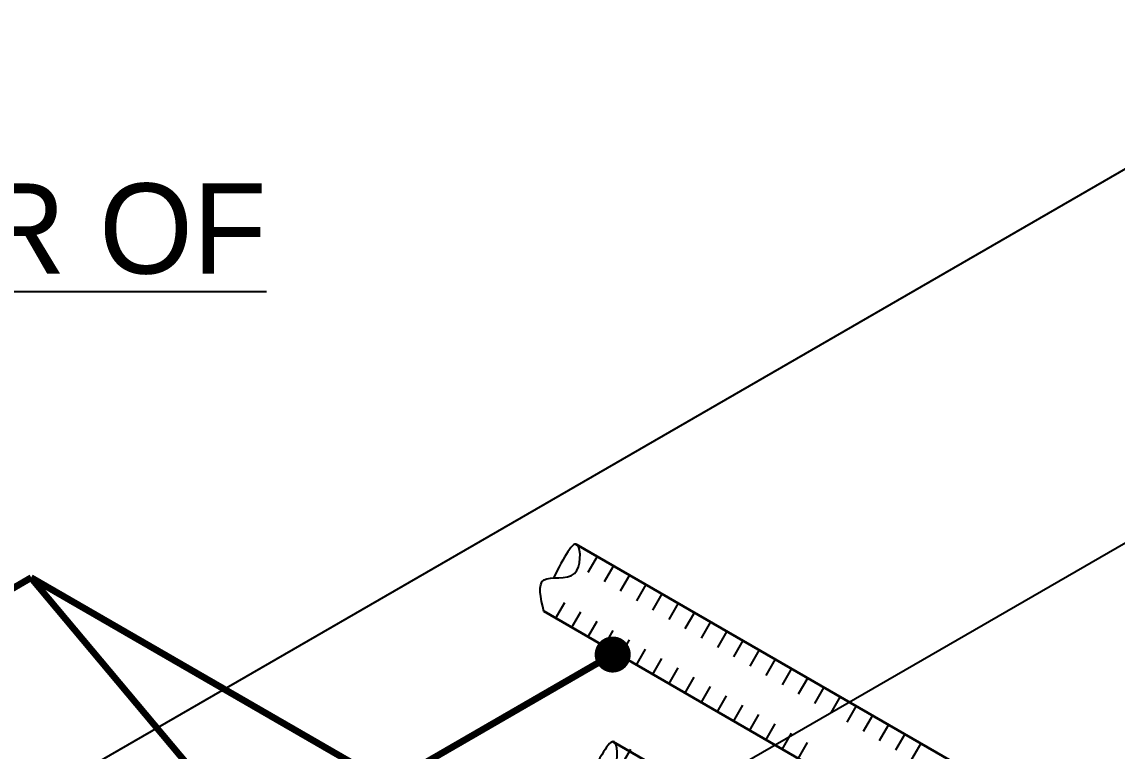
# Model space of a CAD drawing. Header units: inches. Extents: x -159432 to -126829, y -44881 to -40109.
# Drawn here: x -146643.8 to -146583, y -42141.1 to -42100.6 of the extents above; entities that cross this region are included whole.
import ezdxf

# ---------------------------------------------------------------- set-up
doc = ezdxf.new("R2010")
doc.units = ezdxf.units.IN
doc.header["$LTSCALE"] = 10
doc.header["$MEASUREMENT"] = 0
doc.layers.get('0').update_dxf_attribs({"color": 140, "lineweight": 25})
for name, color, linetype, lineweight in [('DIM', 6, 'Continuous', 25), ('DIMENSION', 6, 'Continuous', 25), ('DOTS', 31, 'Continuous', 0), ('LINTEL', 12, 'Continuous', 35)]:
    doc.layers.add(name, color=color, linetype=linetype, lineweight=lineweight)
doc.dimstyles.new('ARCHITECT', dxfattribs={"dimtxt": 7, "dimasz": 2, "dimexe": 6, "dimexo": 6, "dimgap": 2, "dimtad": 1, "dimdec": 1, "dimzin": 3, "dimdsep": 46, "dimlunit": 4, "dimtxsty": 'Standard', "dimblk1": 'DIM', "dimblk2": 'DIM', "dimsah": 1, "dimcen": 0.09375, "dimse1": 1, "dimse2": 1, "dimclrd": 6, "dimclre": 6, "dimclrt": 5, "dimadec": 0, "dimazin": 0, "dimtfac": 0.5, "dimtdec": 1, "dimtofl": 0, "dimtmove": 2, "dimatfit": 3, "dimldrblk": 'DIM', "dimfxl": 6, "dimfrac": 1, "dimtolj": 1, "dimtzin": 0, "dimarcsym": 0})

# ---------------------------------------------------------------- blocks, each defined once
blk = doc.blocks.new('DIM')
at = {"layer": 'DIM'}
for p, q in [((0, 5.082), (0, -5.082)), ((5.082, 0), (-5.082, 0))]:
    blk.add_line(p, q, dxfattribs=at)
at = {"layer": 'DIM', "const_width": 0.64}
blk.add_lwpolyline([(-0.32, 0, 1), (0.32, 0, 1)], format="xyb", close=True, dxfattribs=at)
blk = doc.blocks.new('DOT')
blk.add_line((-0.5, 0), (-1, 0))
at = {"const_width": 0.5}
blk.add_lwpolyline([(-0.25, 0, 1), (0.25, 0, 1)], format="xyb", close=True, dxfattribs=at)

msp = doc.modelspace()

# ---------------------------------------------------------------- hatches: boundary and pattern name
at = {"layer": 'DOTS', "ltscale": 15}
h = msp.add_hatch(dxfattribs=at)
h.set_pattern_fill('ANSI32', color=256, scale=10, style=0)
h.set_pattern_definition([(45, (-147424.3296, -41710.1), (-2.65165, 2.65165), []), (45, (-147422.562, -41710.1), (-2.65165, 2.65165), [])])
edge = h.paths.add_edge_path()
edge.add_spline(control_points=[(-146689.71679, -42091.82455), (-146671.04612, -42092.92981), (-146639.36466, -42094.80527), (-146683.14332, -42067.44105), (-146691.81493, -42107.34937), (-146707.96848, -42094.00362), (-146715.29722, -42087.94876)], knot_values=[0, 0, 0, 0, 34.76230491, 58.98668344, 85.71464502, 107.91138377, 107.91138377, 107.91138377, 107.91138377], degree=3, periodic=0)

# ---------------------------------------------------------------- linework, layer by layer
at = {"layer": 'DIMENSION', "ltscale": 8}
for p, q in [((-146717.59409, -42186.70578), (-146580.87373, -42107.77025)), ((-146717.59409, -42207.44178), (-146580.87373, -42128.50625))]:
    msp.add_line(p, q, dxfattribs=at)
at = {"layer": 'DIMENSION'}
for p, q in [((-146611.87122, -42130.25917), (-146612.39007, -42131.1568)), ((-146610.97332, -42130.77757), (-146611.49218, -42131.6752)), ((-146610.07543, -42131.29597), (-146610.59428, -42132.1936)), ((-146609.17753, -42131.81437), (-146609.69639, -42132.712)), ((-146608.27964, -42132.33277), (-146608.79849, -42133.2304)), ((-146614.19246, -42133.70777), (-146613.6736, -42132.81014)), ((-146607.38174, -42132.85117), (-146607.9006, -42133.7488)), ((-146613.29456, -42134.22617), (-146612.7757, -42133.32854)), ((-146606.48384, -42133.36957), (-146607.0027, -42134.2672)), ((-146612.39667, -42134.74457), (-146611.87781, -42133.84694)), ((-146611.49877, -42135.26297), (-146610.97991, -42134.36534)), ((-146605.58595, -42133.88797), (-146606.10481, -42134.7856)), ((-146604.68805, -42134.40637), (-146605.20691, -42135.304)), ((-146610.60088, -42135.78137), (-146610.08202, -42134.88374)), ((-146603.79016, -42134.92477), (-146604.30902, -42135.8224)), ((-146609.70298, -42136.29977), (-146609.18412, -42135.40214)), ((-146602.89226, -42135.44317), (-146603.41112, -42136.3408)), ((-146608.80509, -42136.81817), (-146608.28623, -42135.92054)), ((-146601.99437, -42135.96157), (-146602.51323, -42136.8592)), ((-146607.90719, -42137.33657), (-146607.38833, -42136.43894)), ((-146601.09647, -42136.47997), (-146601.61533, -42137.3776)), ((-146607.0093, -42137.85497), (-146606.49044, -42136.95734)), ((-146600.19858, -42136.99837), (-146600.71744, -42137.896)), ((-146606.1114, -42138.37337), (-146605.59254, -42137.47574)), ((-146605.21351, -42138.89177), (-146604.69465, -42137.99414)), ((-146599.30068, -42137.51677), (-146599.81954, -42138.4144)), ((-146598.40279, -42138.03517), (-146598.92165, -42138.9328)), ((-146604.31561, -42139.41017), (-146603.79675, -42138.51254)), ((-146597.50489, -42138.55357), (-146598.02375, -42139.4512)), ((-146603.41772, -42139.92857), (-146602.89886, -42139.03094)), ((-146596.607, -42139.07197), (-146597.12586, -42139.9696)), ((-146602.51982, -42140.44697), (-146602.00096, -42139.54934)), ((-146595.7091, -42139.59037), (-146596.22796, -42140.488)), ((-146601.62193, -42140.96537), (-146601.10307, -42140.06774)), ((-146594.81121, -42140.10877), (-146595.33007, -42141.0064)), ((-146610.01973, -42140.96501), (-146610.53859, -42141.86265)), ((-146600.72403, -42141.48377), (-146600.20517, -42140.58614)), ((-146593.91331, -42140.62717), (-146594.43217, -42141.5248))]:
    msp.add_line(p, q, dxfattribs=at)
at = {"layer": 'DIMENSION', "ltscale": 15}
for points in [[(-146614.8253, -42133.31026), (-146614.82209, -42131.55817), (-146613.12845, -42131.19582), (-146612.94249, -42129.63714), (-146614.29607, -42131.4377)], [(-146612.75797, -42144.27019), (-146612.75476, -42142.5181), (-146611.06112, -42142.15575), (-146610.87516, -42140.59707), (-146612.22874, -42142.39763)]]:
    msp.add_spline(points, degree=3, dxfattribs=at)
at = {"layer": 'LINTEL', "ltscale": 15}
for p, q in [((-146613.06619, -42129.56925), (-146475.20639, -42209.16264)), ((-146557.19051, -42166.6206), (-146614.83971, -42133.29762)), ((-146584.81339, -42155.64387), (-146610.98446, -42140.54181))]:
    msp.add_line(p, q, dxfattribs=at)

# ---------------------------------------------------------------- texts
at = {"layer": 'DIMENSION', "ltscale": 8, "insert": (-146687.0448, -42101.23325), "char_height": 5, "attachment_point": 2}
msp.add_mtext('{\\LDO NOT TACK WELD \\P}({\\L TIE / STIRRUP WITH MAIN BAR OF \\PCOLUMN OR BEAM)}', dxfattribs=at)

# ---------------------------------------------------------------- leaders
at = {"layer": 'DIMENSION', "ltscale": 8}
for points in [[(-146611.01201, -42135.69848), (-146623.45189, -42142.88065), (-146643.26171, -42131.44345), (-146647.02071, -42133.6137)], [(-146630.42248, -42146.75129), (-146643.26171, -42131.44345)]]:
    msp.add_leader(points, dimstyle='ARCHITECT', override={"dimtxt": 8, "dimexe": 0, "dimexo": 3, "dimdec": 0, "dimlfac": -1, "dimcen": 0.125, "dimdle": 10.5, "dimse1": 0, "dimse2": 0, "dimclrt": 2, "dimtfac": 1, "dimtdec": 0, "dimldrblk": 'Dot', "dimfxl": 1, "dimfrac": 2, "dimtolj": 2, "dimtzin": 3, "dimlwd": 65535, "dimlwe": 65535}, dxfattribs=at)

doc.saveas('drawing.dxf')
